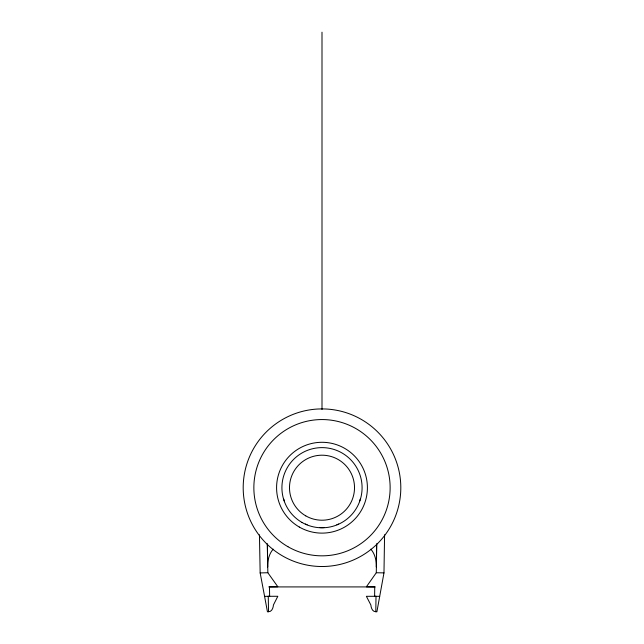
<?xml version="1.0" encoding="UTF-8"?>
<svg xmlns="http://www.w3.org/2000/svg" width="644" height="644" viewBox="0 0 644 644"><rect width="100%" height="100%" fill="white"/><g stroke="black" fill="none" stroke-linecap="round" stroke-linejoin="round"><path stroke-width="0.97" d="M376.611 544.727L376.378 567.05C376.466 560.731 375.122 553.993 370.791 549.163M375.219 596.296L366.388 596.312L370.863 604.998C371.081 607.767 372.393 611.856 375.806 611.695M375.999 596.304L375.806 611.776L376.893 611.8L383.977 572.886L384.581 534.77M375.999 596.392L374.615 596.368L374.736 586.917L366.388 586.813L376.289 572.741L376.748 543.649M273.209 549.163C268.878 553.993 267.534 560.731 267.622 567.05L267.389 544.727M259.443 534.81L260.16 572.927L267.848 572.733L277.822 586.756L269.466 586.901L269.635 596.36L268.258 596.384M260.16 572.927L264.587 596.36L269.635 596.272M268.532 611.687C271.945 611.832 273.233 607.735 273.442 604.966L277.822 596.28L269.039 596.288M268.749 586.917L375.251 586.917M374.623 596.288L379.67 596.352M376.289 572.741L383.977 572.886M264.587 596.36L267.445 611.8L268.532 611.776L268.258 596.296M267.308 543.649L267.848 572.733M322 32.2L322 409.27M360.326 498.955A39.944 39.944 0 0 1 359.424 501.66M338.591 524.031A39.944 39.944 0 0 1 336.844 524.779M323.9 527.597A39.944 39.944 0 0 1 320.1 527.597M307.156 524.779A39.944 39.944 0 0 1 305.409 524.031M284.576 501.66A39.944 39.944 0 0 1 283.674 498.955M322 408.908L317.919 409.012A78.801 78.801 0 0 0 254.444 528.281A78.801 78.801 0 0 0 389.556 528.281A78.801 78.801 0 0 0 326.081 409.012L322 408.908M305.747 515.86A32.514 32.514 0 0 0 354.514 487.701A32.514 32.514 0 0 0 305.747 459.55A32.514 32.514 0 0 0 305.747 515.86M301.956 522.421A40.089 40.089 0 0 0 362.089 487.701A40.089 40.089 0 0 0 301.956 452.99A40.089 40.089 0 0 0 301.956 522.421M287.924 546.7A68.135 68.135 0 0 0 390.135 487.701A68.135 68.135 0 0 0 287.94 428.679A68.135 68.135 0 0 0 287.924 546.7M299.291 527.034A45.41 45.41 0 0 0 367.41 487.701A45.41 45.41 0 0 0 299.291 448.377A45.41 45.41 0 0 0 299.291 527.034"/></g></svg>
